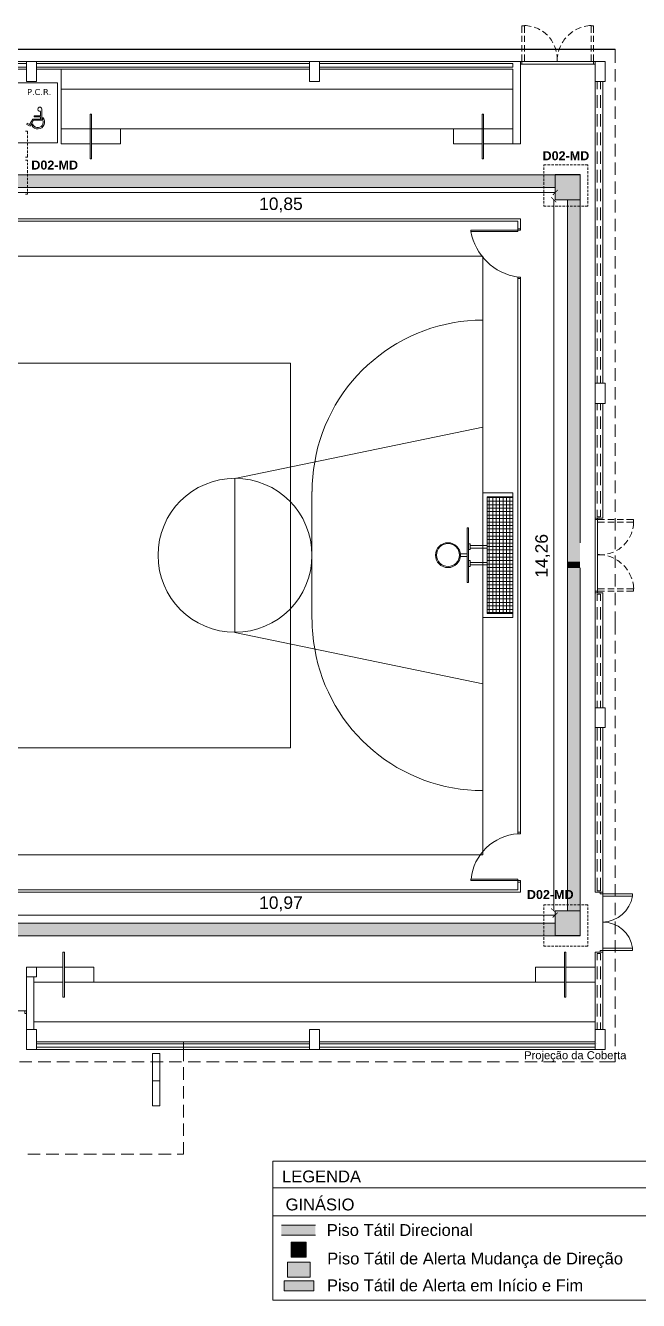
# Model space of a CAD drawing. Extents: x 3377 to 3790, y 1673 to 1846.
# Drawn here: x 3762.99 to 3774.4, y 1732.46 to 1756.17 of the extents above; entities that cross this region are included whole.
import ezdxf

# ---------------------------------------------------------------- set-up
doc = ezdxf.new("R2010")
doc.units = 0
doc.header["$LTSCALE"] = 2
for name, color, linetype in [('PDF13_0', 7, 'Continuous'), ('PDF13_COTAS', 7, 'Continuous'), ('PDF13_Text', 7, 'Continuous')]:
    doc.layers.add(name, color=color, linetype=linetype)
for name, color, linetype, true_color in [('PDF13_03-ESQUADRIA', 7, 'Continuous', 0xc6c6c6), ('PDF13_A_Piso_Tatil', 7, 'Continuous', 0xffff93), ('PDF13_Texto', 7, 'Continuous', 0x595959)]:
    doc.layers.add(name, color=color, linetype=linetype, true_color=true_color)
doc.styles.add('PDF Arial', font='arial.ttf')
doc.styles.add('PDF Arial Bold', font='arialbd.ttf')
doc.styles.add('PDF Verdana', font='verdana.ttf')

msp = doc.modelspace()

# ---------------------------------------------------------------- linework, layer by layer
msp.add_line((3748.211, 1755.73), (3773.961, 1755.73))
at = {"layer": 'PDF13_0', "color": 9, "lineweight": 0, "true_color": 0xc6c6c6}
for points in [[(3762.883, 1755.73), (3763.115, 1755.73)], [(3763.233, 1755.73), (3763.464, 1755.73)], [(3763.578, 1755.73), (3763.814, 1755.73)], [(3763.928, 1755.73), (3764.159, 1755.73)], [(3764.277, 1755.73), (3764.509, 1755.73)], [(3764.623, 1755.73), (3764.855, 1755.73)], [(3764.972, 1755.73), (3765.204, 1755.73)], [(3765.318, 1755.73), (3765.554, 1755.73)], [(3765.667, 1755.73), (3765.899, 1755.73)], [(3766.017, 1755.73), (3766.249, 1755.73)], [(3766.363, 1755.73), (3766.594, 1755.73)], [(3766.712, 1755.73), (3766.944, 1755.73)], [(3767.058, 1755.73), (3767.293, 1755.73)], [(3767.407, 1755.73), (3767.639, 1755.73)], [(3767.757, 1755.73), (3767.988, 1755.73)], [(3768.102, 1755.73), (3768.334, 1755.73)], [(3768.452, 1755.73), (3768.683, 1755.73)], [(3768.801, 1755.73), (3769.033, 1755.73)], [(3769.147, 1755.73), (3769.379, 1755.73)], [(3769.496, 1755.73), (3769.728, 1755.73)], [(3769.842, 1755.73), (3770.074, 1755.73)], [(3770.191, 1755.73), (3770.423, 1755.73)], [(3770.541, 1755.73), (3770.773, 1755.73)], [(3770.887, 1755.73), (3771.118, 1755.73)], [(3771.236, 1755.73), (3771.468, 1755.73)], [(3771.582, 1755.73), (3771.813, 1755.73)], [(3771.931, 1755.73), (3772.163, 1755.73)], [(3772.281, 1755.73), (3772.512, 1755.73)], [(3772.626, 1755.73), (3772.858, 1755.73)], [(3772.976, 1755.73), (3773.207, 1755.73)], [(3773.321, 1755.73), (3773.553, 1755.73)], [(3773.671, 1755.73), (3773.961, 1755.73), (3773.961, 1755.475)], [(3768.464, 1755.361), (3772.057, 1755.361), (3772.057, 1753.971), (3772.198, 1753.971), (3772.198, 1755.498), (3761.065, 1755.498), (3761.065, 1755.361), (3763.013, 1755.361)], [(3763.013, 1755.396), (3761.088, 1755.396), (3761.088, 1755.463), (3763.013, 1755.463)], [(3763.197, 1755.463), (3768.279, 1755.463)], [(3768.279, 1755.396), (3763.197, 1755.396)], [(3763.197, 1755.361), (3768.279, 1755.361)], [(3763.661, 1755.361), (3763.661, 1754.246), (3772.057, 1754.246)], [(3768.464, 1755.463), (3772.057, 1755.463), (3772.057, 1755.396), (3768.464, 1755.396)], [(3773.73, 1749.144), (3773.73, 1747.012), (3773.588, 1747.012), (3773.588, 1755.498)], [(3773.961, 1755.361), (3773.961, 1755.129)], [(3773.628, 1755.129), (3773.628, 1754.988)], [(3773.69, 1754.988), (3773.69, 1755.129)], [(3773.73, 1749.517), (3773.73, 1755.129)], [(3763.661, 1754.988), (3772.057, 1754.988)], [(3773.628, 1754.874), (3773.628, 1754.642)], [(3773.69, 1754.642), (3773.69, 1754.874)], [(3773.961, 1755.011), (3773.961, 1754.78)], [(3773.961, 1754.666), (3773.961, 1754.434)], [(3763.272, 1754.572), (3763.272, 1754.493), (3763.158, 1754.493), (3763.158, 1754.473), (3763.272, 1754.473), (3763.272, 1754.43), (3763.131, 1754.43), (3763.072, 1754.328), (3763.028, 1754.356), (3763.017, 1754.332), (3763.079, 1754.297), (3763.146, 1754.407), (3763.299, 1754.407), (3763.299, 1754.611)], [(3773.628, 1754.524), (3773.628, 1754.293)], [(3773.69, 1754.293), (3773.69, 1754.524)], [(3763.123, 1754.34), (3763.107, 1754.312)], [(3764.195, 1753.971), (3763.661, 1753.971), (3763.661, 1754.246), (3764.195, 1754.246)], [(3764.222, 1754.246), (3764.764, 1754.246), (3764.764, 1753.971), (3764.222, 1753.971)], [(3771.487, 1753.971), (3770.953, 1753.971), (3770.953, 1754.246), (3771.487, 1754.246)], [(3771.515, 1754.246), (3772.057, 1754.246), (3772.057, 1753.971), (3771.515, 1753.971)], [(3773.628, 1754.179), (3773.628, 1753.947)], [(3773.69, 1753.947), (3773.69, 1754.179)], [(3773.961, 1754.316), (3773.961, 1754.085)], [(3773.961, 1753.971), (3773.961, 1753.735)], [(3773.628, 1753.829), (3773.628, 1753.598)], [(3773.69, 1753.598), (3773.69, 1753.829)], [(3773.628, 1753.484), (3773.628, 1753.248)], [(3773.69, 1753.248), (3773.69, 1753.484)], [(3773.961, 1753.621), (3773.961, 1753.39)], [(3773.961, 1753.272), (3773.961, 1753.04)], [(3773.628, 1753.134), (3773.628, 1752.903)], [(3773.69, 1752.903), (3773.69, 1753.134)], [(3773.628, 1752.785), (3773.628, 1752.553)], [(3773.69, 1752.553), (3773.69, 1752.785)], [(3773.961, 1752.926), (3773.961, 1752.694)], [(3773.961, 1752.577), (3773.961, 1752.345)], [(3773.628, 1752.439), (3773.628, 1752.207)], [(3773.69, 1752.207), (3773.69, 1752.439)], [(3773.628, 1752.09), (3773.628, 1751.858)], [(3773.69, 1751.858), (3773.69, 1752.09)], [(3773.961, 1752.231), (3773.961, 1751.999)], [(3773.961, 1751.882), (3773.961, 1751.65)], [(3773.628, 1751.744), (3773.628, 1751.512)], [(3773.69, 1751.512), (3773.69, 1751.744)], [(3773.628, 1751.395), (3773.628, 1751.163)], [(3773.69, 1751.163), (3773.69, 1751.395)], [(3773.961, 1751.532), (3773.961, 1751.3)], [(3773.961, 1751.186), (3773.961, 1750.955)], [(3773.628, 1751.045), (3773.628, 1750.813)], [(3773.69, 1750.813), (3773.69, 1751.045)], [(3773.961, 1750.837), (3773.961, 1750.605)], [(3773.628, 1750.699), (3773.628, 1750.468)], [(3773.69, 1750.468), (3773.69, 1750.699)], [(3773.961, 1750.491), (3773.961, 1750.26)], [(3773.628, 1750.35), (3773.628, 1750.118)], [(3773.69, 1750.118), (3773.69, 1750.35)], [(3773.961, 1750.142), (3773.961, 1749.91)], [(3773.628, 1750.004), (3773.628, 1749.773)], [(3773.69, 1749.773), (3773.69, 1750.004)], [(3773.628, 1749.655), (3773.628, 1749.517)], [(3773.69, 1749.517), (3773.69, 1749.655)], [(3773.961, 1749.796), (3773.961, 1749.561)], [(3773.961, 1749.447), (3773.961, 1749.215)], [(3773.628, 1749.144), (3773.628, 1749.019)], [(3773.69, 1749.019), (3773.69, 1749.144)], [(3773.961, 1749.097), (3773.961, 1748.866)], [(3771.503, 1748.701), (3766.889, 1747.746), (3766.889, 1744.883), (3771.503, 1743.929)], [(3773.628, 1748.901), (3773.628, 1748.669)], [(3773.69, 1748.669), (3773.69, 1748.901)], [(3773.961, 1748.752), (3773.961, 1748.52)], [(3773.628, 1748.555), (3773.628, 1748.324)], [(3773.69, 1748.324), (3773.69, 1748.555)], [(3773.961, 1748.402), (3773.961, 1748.17)], [(3773.628, 1748.206), (3773.628, 1747.974)], [(3773.69, 1747.974), (3773.69, 1748.206)], [(3773.961, 1748.057), (3773.961, 1747.825)], [(3773.628, 1747.856), (3773.628, 1747.625)], [(3773.69, 1747.625), (3773.69, 1747.856)], [(3773.961, 1747.707), (3773.961, 1747.475)], [(3768.322, 1747.507), (3768.322, 1745.123)], [(3771.503, 1746.501), (3771.503, 1747.483), (3772.057, 1747.483), (3772.057, 1745.162), (3771.503, 1745.162), (3771.503, 1746.144)], [(3772.057, 1745.237), (3771.578, 1745.237), (3771.578, 1747.405), (3772.057, 1747.405)], [(3772.057, 1747.393), (3771.578, 1747.393)], [(3772.057, 1747.326), (3771.578, 1747.326)], [(3771.617, 1745.237), (3771.617, 1747.405)], [(3771.684, 1745.237), (3771.684, 1747.405)], [(3771.747, 1745.237), (3771.747, 1747.405)], [(3771.813, 1745.237), (3771.813, 1747.405)], [(3771.876, 1745.237), (3771.876, 1747.405)], [(3771.939, 1745.237), (3771.939, 1747.405)], [(3772.002, 1745.237), (3772.002, 1747.405)], [(3773.628, 1747.511), (3773.628, 1747.279)], [(3773.69, 1747.279), (3773.69, 1747.511)], [(3773.961, 1747.358), (3773.961, 1747.126)], [(3772.057, 1747.259), (3771.578, 1747.259)], [(3772.057, 1747.197), (3771.578, 1747.197)], [(3772.057, 1747.134), (3771.578, 1747.134)], [(3772.057, 1747.067), (3771.578, 1747.067)], [(3773.628, 1747.161), (3773.628, 1747.036), (3773.69, 1747.036), (3773.69, 1747.161)], [(3772.057, 1747), (3771.578, 1747)], [(3772.057, 1746.937), (3771.578, 1746.937)], [(3772.057, 1746.871), (3771.578, 1746.871)], [(3772.057, 1746.808), (3771.578, 1746.808)], [(3773.961, 1747.012), (3773.961, 1746.78)], [(3772.057, 1746.741), (3771.578, 1746.741)], [(3772.057, 1746.674), (3771.578, 1746.674)], [(3772.057, 1746.611), (3771.578, 1746.611)], [(3773.961, 1746.662), (3773.961, 1746.431)], [(3771.083, 1746.344), (3771.209, 1746.344)], [(3771.236, 1746.427), (3771.264, 1746.427), (3771.264, 1746.529), (3771.236, 1746.529)], [(3771.264, 1746.454), (3771.578, 1746.454), (3771.578, 1746.501), (3771.264, 1746.501)], [(3771.503, 1746.454), (3771.503, 1746.187)], [(3772.057, 1746.545), (3771.578, 1746.545)], [(3772.057, 1746.482), (3771.578, 1746.482)], [(3772.057, 1746.419), (3771.578, 1746.419)], [(3772.057, 1746.352), (3771.578, 1746.352)], [(3771.083, 1746.297), (3771.209, 1746.297)], [(3771.236, 1746.219), (3771.264, 1746.219), (3771.264, 1746.113), (3771.236, 1746.113)], [(3771.264, 1746.144), (3771.578, 1746.144), (3771.578, 1746.187), (3771.264, 1746.187)], [(3772.057, 1746.285), (3771.578, 1746.285)], [(3772.057, 1746.223), (3771.578, 1746.223)], [(3772.057, 1746.156), (3771.578, 1746.156)], [(3772.057, 1746.093), (3771.578, 1746.093)], [(3773.961, 1746.317), (3773.961, 1746.085)], [(3772.057, 1746.026), (3771.578, 1746.026)], [(3772.057, 1745.963), (3771.578, 1745.963)], [(3772.057, 1745.897), (3771.578, 1745.897)], [(3773.961, 1745.967), (3773.961, 1745.736)], [(3772.057, 1745.83), (3771.578, 1745.83)], [(3772.057, 1745.767), (3771.578, 1745.767)], [(3772.057, 1745.7), (3771.578, 1745.7)], [(3772.057, 1745.637), (3771.578, 1745.637)], [(3773.73, 1743.116), (3773.73, 1740.053), (3773.588, 1740.053), (3773.588, 1745.622), (3773.73, 1745.622), (3773.73, 1743.485)], [(3773.961, 1745.622), (3773.961, 1745.39)], [(3772.057, 1745.571), (3771.578, 1745.571)], [(3772.057, 1745.508), (3771.578, 1745.508)], [(3772.057, 1745.441), (3771.578, 1745.441)], [(3773.69, 1745.469), (3773.69, 1745.598), (3773.628, 1745.598), (3773.628, 1745.469)], [(3772.057, 1745.378), (3771.578, 1745.378)], [(3772.057, 1745.312), (3771.578, 1745.312)], [(3772.057, 1745.257), (3771.578, 1745.257)], [(3773.628, 1745.355), (3773.628, 1745.123)], [(3773.69, 1745.123), (3773.69, 1745.355)], [(3773.961, 1745.272), (3773.961, 1745.017), (3773.961, 1744.844)], [(3773.628, 1745.005), (3773.628, 1744.773)], [(3773.69, 1744.773), (3773.69, 1745.005)], [(3773.961, 1744.726), (3773.961, 1744.495)], [(3773.628, 1744.656), (3773.628, 1744.424)], [(3773.69, 1744.424), (3773.69, 1744.656)], [(3773.628, 1744.31), (3773.628, 1744.078)], [(3773.69, 1744.078), (3773.69, 1744.31)], [(3773.961, 1744.381), (3773.961, 1744.149)], [(3773.628, 1743.961), (3773.628, 1743.729)], [(3773.69, 1743.729), (3773.69, 1743.961)], [(3773.961, 1744.031), (3773.961, 1743.8)], [(3773.628, 1743.615), (3773.628, 1743.485)], [(3773.69, 1743.485), (3773.69, 1743.615)], [(3773.961, 1743.682), (3773.961, 1743.45)], [(3773.961, 1743.336), (3773.961, 1743.104)], [(3773.628, 1743.116), (3773.628, 1742.873)], [(3773.69, 1742.873), (3773.69, 1743.116)], [(3773.961, 1742.987), (3773.961, 1742.755)], [(3773.628, 1742.759), (3773.628, 1742.527)], [(3773.69, 1742.527), (3773.69, 1742.759)], [(3773.961, 1742.641), (3773.961, 1742.409)], [(3773.628, 1742.409), (3773.628, 1742.178)], [(3773.69, 1742.178), (3773.69, 1742.409)], [(3773.628, 1742.064), (3773.628, 1741.832)], [(3773.69, 1741.832), (3773.69, 1742.064)], [(3773.961, 1742.292), (3773.961, 1742.06)], [(3773.961, 1741.946), (3773.961, 1741.71)], [(3773.628, 1741.714), (3773.628, 1741.483)], [(3773.69, 1741.483), (3773.69, 1741.714)], [(3773.961, 1741.596), (3773.961, 1741.365)], [(3773.628, 1741.369), (3773.628, 1741.133)], [(3773.69, 1741.133), (3773.69, 1741.369)], [(3773.961, 1741.247), (3773.961, 1741.015)], [(3773.628, 1741.019), (3773.628, 1740.787)], [(3773.69, 1740.787), (3773.69, 1741.019)], [(3773.961, 1740.901), (3773.961, 1740.67)], [(3773.628, 1740.67), (3773.628, 1740.438)], [(3773.69, 1740.438), (3773.69, 1740.67)], [(3773.961, 1740.552), (3773.961, 1740.32)], [(3773.628, 1740.324), (3773.628, 1740.081), (3773.69, 1740.081), (3773.69, 1740.324)], [(3773.961, 1740.206), (3773.961, 1739.975)], [(3773.73, 1740.026), (3773.683, 1740.026)], [(3773.73, 1739.016), (3773.73, 1739.979)], [(3773.961, 1739.857), (3773.961, 1739.625)], [(3773.961, 1739.507), (3773.961, 1739.276)], [(3773.961, 1739.162), (3773.961, 1738.93)], [(3768.464, 1737.273), (3773.588, 1737.273), (3773.588, 1738.942), (3773.73, 1738.942), (3773.73, 1737.504)], [(3773.69, 1738.789), (3773.69, 1738.914), (3773.628, 1738.914), (3773.628, 1738.789)], [(3773.73, 1738.942), (3773.73, 1738.969), (3773.683, 1738.969), (3773.683, 1738.942)], [(3773.73, 1738.969), (3773.683, 1738.969)], [(3773.961, 1738.812), (3773.961, 1738.58)], [(3773.588, 1737.273), (3773.588, 1737.131), (3770.003, 1737.131), (3763.013, 1737.131), (3763.013, 1738.663)], [(3763.036, 1738.663), (3763.15, 1738.663), (3763.692, 1738.663)], [(3763.723, 1738.663), (3764.265, 1738.663), (3764.265, 1738.384), (3763.723, 1738.384)], [(3773.019, 1738.663), (3772.477, 1738.663), (3772.477, 1738.384), (3773.019, 1738.384)], [(3773.046, 1738.384), (3773.588, 1738.384), (3773.588, 1738.663), (3773.046, 1738.663)], [(3773.628, 1738.671), (3773.628, 1738.439)], [(3773.69, 1738.439), (3773.69, 1738.671)], [(3763.692, 1738.384), (3763.15, 1738.384), (3763.15, 1738.478), (3763.15, 1737.504), (3763.15, 1737.76)], [(3763.15, 1738.223), (3763.15, 1738.478)], [(3764.265, 1738.384), (3772.477, 1738.384)], [(3773.628, 1738.325), (3773.628, 1738.093)], [(3773.69, 1738.093), (3773.69, 1738.325)], [(3773.961, 1738.467), (3773.961, 1738.235)], [(3763.15, 1737.874), (3763.15, 1738.105)], [(3773.961, 1738.117), (3773.961, 1737.885)], [(3773.628, 1737.976), (3773.628, 1737.744)], [(3773.69, 1737.744), (3773.69, 1737.976)], [(3773.588, 1737.642), (3763.15, 1737.642)], [(3773.628, 1737.63), (3773.628, 1737.504)], [(3773.69, 1737.504), (3773.69, 1737.63)], [(3773.961, 1737.771), (3773.961, 1737.54)], [(3773.961, 1737.422), (3773.961, 1737.19)], [(3768.279, 1737.273), (3763.197, 1737.273), (3763.464, 1737.273)], [(3768.279, 1737.233), (3763.197, 1737.233)], [(3768.279, 1737.171), (3763.197, 1737.171)], [(3763.814, 1737.273), (3763.578, 1737.273)], [(3764.159, 1737.273), (3763.928, 1737.273)], [(3764.509, 1737.273), (3764.277, 1737.273)], [(3764.855, 1737.273), (3764.623, 1737.273)], [(3765.204, 1737.273), (3764.972, 1737.273)], [(3765.554, 1737.273), (3765.318, 1737.273)], [(3765.934, 1736.911), (3765.934, 1737.131), (3765.934, 1737.273), (3765.667, 1737.273)], [(3773.588, 1737.233), (3768.464, 1737.233)], [(3773.588, 1737.171), (3768.464, 1737.171)], [(3773.612, 1737.249), (3773.612, 1737.249)], [(3763.115, 1736.9), (3762.883, 1736.9)], [(3763.464, 1736.9), (3763.233, 1736.9)], [(3763.814, 1736.9), (3763.578, 1736.9)], [(3764.159, 1736.9), (3763.928, 1736.9)], [(3764.509, 1736.9), (3764.277, 1736.9)], [(3764.855, 1736.9), (3764.623, 1736.9)], [(3765.204, 1736.9), (3764.972, 1736.9)], [(3765.554, 1736.9), (3765.318, 1736.9)], [(3765.495, 1736.546), (3765.495, 1737.057), (3765.357, 1737.057), (3765.357, 1736.546)], [(3765.899, 1736.9), (3765.667, 1736.9)], [(3766.249, 1736.9), (3766.017, 1736.9)], [(3766.594, 1736.9), (3766.363, 1736.9)], [(3766.944, 1736.9), (3766.712, 1736.9)], [(3767.293, 1736.9), (3767.058, 1736.9)], [(3767.639, 1736.9), (3767.407, 1736.9)], [(3767.988, 1736.9), (3767.757, 1736.9)], [(3768.334, 1736.9), (3768.102, 1736.9)], [(3768.683, 1736.9), (3768.452, 1736.9)], [(3769.033, 1736.9), (3768.801, 1736.9)], [(3769.379, 1736.9), (3769.147, 1736.9)], [(3769.728, 1736.9), (3769.496, 1736.9)], [(3770.074, 1736.9), (3769.842, 1736.9)], [(3770.423, 1736.9), (3770.191, 1736.9)], [(3770.773, 1736.9), (3770.541, 1736.9)], [(3771.118, 1736.9), (3770.887, 1736.9)], [(3771.468, 1736.9), (3771.236, 1736.9)], [(3771.813, 1736.9), (3771.582, 1736.9)], [(3772.163, 1736.9), (3771.931, 1736.9)], [(3772.512, 1736.9), (3772.281, 1736.9)], [(3772.858, 1736.9), (3772.626, 1736.9)], [(3773.207, 1736.9), (3772.976, 1736.9)], [(3773.553, 1736.9), (3773.321, 1736.9)], [(3773.961, 1737.072), (3773.961, 1736.9), (3773.671, 1736.9)], [(3765.934, 1736.562), (3765.934, 1736.798)], [(3765.934, 1736.216), (3765.934, 1736.448)], [(3765.934, 1735.867), (3765.934, 1736.099)], [(3765.934, 1735.521), (3765.934, 1735.753)], [(3765.817, 1735.184), (3765.934, 1735.184), (3765.934, 1735.403)], [(3763.036, 1735.184), (3763.268, 1735.184)], [(3763.382, 1735.184), (3763.614, 1735.184)], [(3763.731, 1735.184), (3763.963, 1735.184)], [(3764.077, 1735.184), (3764.313, 1735.184)], [(3764.426, 1735.184), (3764.658, 1735.184)], [(3764.776, 1735.184), (3765.008, 1735.184)], [(3765.122, 1735.184), (3765.353, 1735.184)], [(3765.471, 1735.184), (3765.703, 1735.184)]]:
    msp.add_lwpolyline(points, dxfattribs=at)
for points in [[(3763.013, 1755.498), (3763.197, 1755.498), (3763.197, 1755.129), (3763.013, 1755.129)], [(3768.279, 1755.498), (3768.464, 1755.498), (3768.464, 1755.129), (3768.279, 1755.129)], [(3773.588, 1755.498), (3773.773, 1755.498), (3773.773, 1755.129), (3773.588, 1755.129)], [(3773.588, 1755.498), (3773.773, 1755.498), (3773.773, 1755.129), (3773.588, 1755.129)], [(3762.848, 1755.106), (3762.848, 1753.99), (3763.59, 1753.99), (3763.59, 1755.106)], [(3764.195, 1753.692), (3764.222, 1753.692), (3764.222, 1754.524), (3764.195, 1754.524)], [(3771.487, 1753.692), (3771.515, 1753.692), (3771.515, 1754.524), (3771.487, 1754.524)], [(3772.846, 1752.93), (3773.31, 1752.93), (3773.31, 1753.39), (3772.846, 1753.39)], [(3772.198, 1752.392), (3772.198, 1752.577), (3748.585, 1752.577), (3748.585, 1752.53), (3772.151, 1752.53), (3772.151, 1752.392)], [(3772.151, 1752.365), (3771.279, 1752.365), (3771.279, 1752.337), (3772.151, 1752.337)], [(3772.198, 1752.365), (3772.151, 1752.365), (3772.151, 1752.392), (3772.198, 1752.392)], [(3749.232, 1751.882), (3749.232, 1740.748), (3771.503, 1740.748), (3771.503, 1751.882)], [(3772.198, 1751.465), (3772.151, 1751.465), (3772.151, 1751.493), (3772.198, 1751.493)], [(3772.198, 1741.168), (3772.151, 1741.168), (3772.151, 1751.465), (3772.198, 1751.465)], [(3752.814, 1747.962), (3752.814, 1749.894), (3767.922, 1749.894), (3767.922, 1747.962), (3767.922, 1744.671), (3767.922, 1742.739), (3752.814, 1742.739), (3752.814, 1744.671)], [(3773.588, 1749.517), (3773.773, 1749.517), (3773.773, 1749.144), (3773.588, 1749.144)], [(3771.236, 1745.81), (3771.236, 1746.831), (3771.209, 1746.831), (3771.209, 1745.81)], [(3773.588, 1743.485), (3773.773, 1743.485), (3773.773, 1743.116), (3773.588, 1743.116)], [(3772.198, 1741.168), (3772.151, 1741.168), (3772.151, 1741.141), (3772.198, 1741.141)], [(3772.198, 1740.242), (3772.198, 1740.053), (3748.585, 1740.053), (3748.585, 1740.1), (3772.151, 1740.1), (3772.151, 1740.242)], [(3772.151, 1740.269), (3771.279, 1740.269), (3771.279, 1740.297), (3772.151, 1740.297)], [(3772.198, 1740.269), (3772.151, 1740.269), (3772.151, 1740.242), (3772.198, 1740.242)], [(3773.683, 1740.053), (3773.683, 1740.026), (3773.73, 1740.026), (3773.73, 1740.053)], [(3774.283, 1740.026), (3773.73, 1740.026), (3773.73, 1739.979), (3774.283, 1739.979)], [(3772.846, 1739.248), (3773.31, 1739.248), (3773.31, 1739.708), (3772.846, 1739.708)], [(3774.283, 1739.016), (3774.283, 1738.969), (3773.73, 1738.969), (3773.73, 1739.016)], [(3763.692, 1738.105), (3763.692, 1738.942), (3763.723, 1738.942), (3763.723, 1738.105)], [(3773.046, 1738.942), (3773.019, 1738.942), (3773.019, 1738.105), (3773.046, 1738.105)], [(3763.197, 1738.663), (3763.197, 1738.478), (3763.013, 1738.478), (3763.013, 1738.663)], [(3763.013, 1737.504), (3763.197, 1737.504), (3763.197, 1737.131), (3763.013, 1737.131)], [(3768.279, 1737.504), (3768.464, 1737.504), (3768.464, 1737.131), (3768.279, 1737.131)], [(3773.588, 1737.504), (3773.773, 1737.504), (3773.773, 1737.131), (3773.588, 1737.131)], [(3773.588, 1737.504), (3773.773, 1737.504), (3773.773, 1737.131), (3773.588, 1737.131)], [(3765.357, 1736.546), (3765.495, 1736.546), (3765.495, 1736.083), (3765.357, 1736.083)], [(3767.938, 1733.266), (3768.217, 1733.266), (3768.217, 1733.544), (3767.938, 1733.544)], [(3767.868, 1732.893), (3768.288, 1732.893), (3768.288, 1733.175), (3767.868, 1733.175)], [(3768.355, 1732.641), (3768.355, 1732.826), (3767.805, 1732.826), (3767.805, 1732.641)]]:
    msp.add_lwpolyline(points, close=True, dxfattribs=at)
for points in [[(3763.11, 1754.314, 1.151276), (3763.315, 1754.462), (3763.315, 1754.415)], [(3771.505, 1750.692, 0.364765), (3768.373, 1748.053, 0.043285), (3768.326, 1747.505)], [(3768.326, 1745.121, 0.042662), (3768.373, 1744.58, 0.364765), (3771.505, 1741.942)], [(3774.285, 1739.019, 0.370402), (3773.729, 1739.499, 0.36395), (3774.284, 1739.983)]]:
    msp.add_lwpolyline(points, format="xyb", dxfattribs=at)
msp.add_lwpolyline([(3766.891, 1744.887, 1), (3766.891, 1747.75, 1)], format="xyb", close=True, dxfattribs=at)
at = {"layer": 'PDF13_0', "lineweight": 0}
for points in [[(3777.096, 1732.466), (3767.597, 1732.466), (3767.597, 1735.052), (3777.096, 1735.052), (3777.096, 1732.462)], [(3767.597, 1734.558), (3777.096, 1734.558)], [(3767.597, 1734.035), (3777.096, 1734.035)]]:
    msp.add_lwpolyline(points, dxfattribs=at)
at = {"layer": 'PDF13_0', "color": 9, "lineweight": 0, "true_color": 0xc6c6c6}
for centre, radius in [((3770.851, 1746.321), 0.231), ((3770.853, 1746.323), 0.214)]:
    msp.add_circle(centre, radius, dxfattribs=at)
for centre, radius, start, end in [((3763.262, 1754.613), 0.0373, 360, 289.4733), ((3763.223, 1754.373), 0.1, 198.3087, 25.8398), ((3772.302, 1752.52), 1.039, 190.1459, 261.7108), ((3772.22, 1740.2), 0.944, 94.0979, 174.0454)]:
    msp.add_arc(centre, radius, start, end, dxfattribs=at)
at = {"layer": 'PDF13_0', "transparency": 33554559}
for points in [[(3772.87, 1752.891), (3772.768, 1752.973), (3772.775, 1752.981)], [(3772.862, 1752.879), (3772.87, 1752.891), (3772.768, 1752.973)], [(3772.795, 1753.024), (3772.807, 1753.013), (3772.889, 1753.115)], [(3772.807, 1753.013), (3772.889, 1753.115), (3772.897, 1753.107)], [(3772.775, 1739.759), (3772.768, 1739.747), (3772.87, 1739.664)], [(3772.768, 1739.747), (3772.87, 1739.664), (3772.862, 1739.656)], [(3772.795, 1739.59), (3772.807, 1739.578), (3772.889, 1739.68)], [(3772.807, 1739.578), (3772.889, 1739.68), (3772.897, 1739.672)]]:
    msp.add_solid(points, dxfattribs=at)
at = {"layer": 'PDF13_03-ESQUADRIA', "lineweight": 0}
for points in [[(3772.273, 1756.036), (3772.273, 1756.166), (3772.226, 1756.166), (3772.226, 1756.036)], [(3773.514, 1756.036), (3773.514, 1756.166), (3773.561, 1756.166), (3773.561, 1756.036)], [(3772.226, 1755.978), (3772.226, 1755.864)], [(3772.273, 1755.864), (3772.273, 1755.978)], [(3773.514, 1755.864), (3773.514, 1755.978)], [(3773.561, 1755.978), (3773.561, 1755.864)], [(3772.226, 1755.805), (3772.226, 1755.687)], [(3772.226, 1755.632), (3772.226, 1755.498), (3772.273, 1755.498), (3772.273, 1755.632)], [(3772.273, 1755.687), (3772.273, 1755.805)], [(3773.514, 1755.687), (3773.514, 1755.805)], [(3773.561, 1755.632), (3773.561, 1755.498), (3773.514, 1755.498), (3773.514, 1755.632)], [(3773.561, 1755.805), (3773.561, 1755.687)], [(3773.561, 1755.498), (3773.561, 1755.451), (3772.198, 1755.451)], [(3772.226, 1755.498), (3772.226, 1755.451)], [(3773.537, 1755.498), (3772.273, 1755.498)], [(3773.635, 1745.649), (3773.588, 1745.649), (3773.588, 1747.012)], [(3773.635, 1746.984), (3773.588, 1746.984)], [(3773.765, 1746.984), (3773.635, 1746.984), (3773.635, 1746.937), (3773.765, 1746.937)], [(3773.635, 1745.673), (3773.635, 1746.937)], [(3773.942, 1746.984), (3773.824, 1746.984)], [(3773.824, 1746.937), (3773.942, 1746.937)], [(3774.115, 1746.984), (3773.997, 1746.984)], [(3773.997, 1746.937), (3774.115, 1746.937)], [(3774.174, 1746.937), (3774.303, 1746.937), (3774.303, 1746.984), (3774.174, 1746.984)], [(3773.765, 1745.649), (3773.635, 1745.649), (3773.635, 1745.692), (3773.765, 1745.692)], [(3773.824, 1745.692), (3773.942, 1745.692)], [(3773.942, 1745.649), (3773.824, 1745.649)], [(3773.997, 1745.692), (3774.115, 1745.692)], [(3774.115, 1745.649), (3773.997, 1745.649)], [(3774.174, 1745.692), (3774.303, 1745.692), (3774.303, 1745.649), (3774.174, 1745.649)], [(3761.646, 1737.799), (3761.646, 1737.846), (3763.013, 1737.846)]]:
    msp.add_lwpolyline(points, dxfattribs=at)
for points in [[(3772.198, 1755.451), (3772.226, 1755.451), (3772.226, 1755.498), (3772.198, 1755.498)], [(3773.561, 1755.451), (3773.588, 1755.451), (3773.588, 1755.498), (3773.561, 1755.498)], [(3773.588, 1747.012), (3773.588, 1746.984), (3773.635, 1746.984), (3773.635, 1747.012)], [(3773.588, 1745.649), (3773.588, 1745.622), (3773.635, 1745.622), (3773.635, 1745.649)], [(3763.013, 1737.846), (3762.985, 1737.846), (3762.985, 1737.799), (3763.013, 1737.799)]]:
    msp.add_lwpolyline(points, close=True, dxfattribs=at)
for centre, radius, start, end in [((3772.263, 1755.551), 0.618, 77.2017, 89.106), ((3772.263, 1755.551), 0.618, 61.0902, 71.8362), ((3772.263, 1755.551), 0.619, 44.978, 55.7174), ((3773.547, 1755.504), 0.666, 123.9584, 133.9352), ((3773.547, 1755.505), 0.665, 108.9924, 118.9715), ((3773.547, 1755.504), 0.666, 92.681, 104.0062), ((3772.263, 1755.551), 0.619, 28.867, 39.6055), ((3773.547, 1755.504), 0.666, 138.9233, 148.8959), ((3772.263, 1755.551), 0.618, 12.7546, 23.4947), ((3772.263, 1755.551), 0.619, 355.4847, 7.3828), ((3773.547, 1755.504), 0.666, 168.8486, 180.1712), ((3773.547, 1755.504), 0.666, 153.8872, 163.8591), ((3773.685, 1746.947), 0.619, 347.2009, 359.1046), ((3773.685, 1746.947), 0.619, 314.9781, 325.7171), ((3773.685, 1746.947), 0.619, 331.0895, 341.8341), ((3773.685, 1746.947), 0.619, 265.4846, 277.3828), ((3773.641, 1745.667), 0.666, 78.8489, 90.1703), ((3773.685, 1746.947), 0.619, 282.7552, 293.4942), ((3773.685, 1746.947), 0.619, 298.8666, 309.6057), ((3773.641, 1745.667), 0.666, 63.8855, 73.8611), ((3773.641, 1745.667), 0.666, 48.9221, 58.8977), ((3773.641, 1745.667), 0.666, 33.9588, 43.9343), ((3773.641, 1745.667), 0.666, 18.9954, 28.9709), ((3773.641, 1745.667), 0.666, 2.6806, 14.0076)]:
    msp.add_arc(centre, radius, start, end, dxfattribs=at)
at = {"layer": 'PDF13_A_Piso_Tatil', "lineweight": 0}
for points in [[(3762.781, 1753.39), (3773.31, 1753.39)], [(3758.257, 1753.158), (3772.846, 1753.158)], [(3773.31, 1752.973), (3773.31, 1746.549)], [(3773.078, 1752.93), (3773.078, 1746.199)], [(3773.078, 1746.38), (3773.078, 1739.708)], [(3773.31, 1746.085), (3773.31, 1739.244), (3762.663, 1739.244)], [(3772.846, 1739.476), (3758.767, 1739.476)], [(3767.754, 1733.863), (3768.386, 1733.863)], [(3767.754, 1733.678), (3768.386, 1733.678)]]:
    msp.add_lwpolyline(points, dxfattribs=at)
for points in [[(3772.846, 1752.93), (3773.31, 1752.93), (3773.31, 1753.397), (3772.846, 1753.397)], [(3772.846, 1739.244), (3773.31, 1739.244), (3773.31, 1739.708), (3772.846, 1739.708)], [(3767.938, 1733.266), (3768.217, 1733.266), (3768.217, 1733.544), (3767.938, 1733.544)]]:
    msp.add_lwpolyline(points, close=True, dxfattribs=at)
at = {"layer": 'PDF13_A_Piso_Tatil', "transparency": 33554559}
for points in [[(3772.846, 1753.39), (3762.781, 1753.39), (3772.846, 1753.158)], [(3762.781, 1753.39), (3772.846, 1753.158), (3762.781, 1753.158)], [(3773.31, 1753.39), (3772.846, 1753.39), (3773.31, 1752.93)], [(3772.846, 1753.39), (3773.31, 1752.93), (3772.846, 1752.93)], [(3773.31, 1752.93), (3773.078, 1752.93), (3773.31, 1746.549)], [(3773.078, 1752.93), (3773.31, 1746.549), (3773.078, 1746.549)], [(3773.31, 1746.549), (3773.078, 1746.549), (3773.31, 1746.199)], [(3773.078, 1746.549), (3773.31, 1746.199), (3773.078, 1746.199)], [(3773.31, 1746.199), (3773.078, 1746.199), (3773.31, 1746.085)], [(3773.078, 1746.199), (3773.31, 1746.085), (3773.078, 1746.085)], [(3773.31, 1746.085), (3773.078, 1746.085), (3773.31, 1739.708)], [(3773.078, 1746.085), (3773.31, 1739.708), (3773.078, 1739.708)], [(3773.31, 1739.708), (3772.846, 1739.708), (3773.31, 1739.476)], [(3772.846, 1739.708), (3773.31, 1739.476), (3772.846, 1739.476)], [(3772.846, 1739.476), (3762.663, 1739.476), (3772.846, 1739.334)], [(3762.663, 1739.476), (3772.846, 1739.334), (3762.663, 1739.334)], [(3773.31, 1739.476), (3772.846, 1739.476), (3773.31, 1739.334)], [(3772.846, 1739.476), (3773.31, 1739.334), (3772.846, 1739.334)], [(3772.846, 1739.334), (3762.663, 1739.334), (3772.846, 1739.248)], [(3762.663, 1739.334), (3772.846, 1739.248), (3762.663, 1739.248)], [(3772.846, 1739.248), (3762.663, 1739.248), (3772.846, 1739.244)], [(3762.663, 1739.248), (3772.846, 1739.244), (3762.663, 1739.244)], [(3773.31, 1739.334), (3772.846, 1739.334), (3773.31, 1739.248)], [(3772.846, 1739.334), (3773.31, 1739.248), (3772.846, 1739.248)], [(3768.386, 1733.863), (3767.754, 1733.863), (3768.386, 1733.678)], [(3767.754, 1733.863), (3768.386, 1733.678), (3767.754, 1733.678)], [(3768.217, 1733.544), (3767.938, 1733.544), (3768.217, 1733.266)], [(3767.938, 1733.544), (3768.217, 1733.266), (3767.938, 1733.266)], [(3768.288, 1733.175), (3767.868, 1733.175), (3768.288, 1732.893)], [(3767.868, 1733.175), (3768.288, 1732.893), (3767.868, 1732.893)], [(3768.355, 1732.826), (3767.805, 1732.826), (3768.355, 1732.641)], [(3767.805, 1732.826), (3768.355, 1732.641), (3767.805, 1732.641)]]:
    msp.add_solid(points, dxfattribs=at)
at = {"layer": 'PDF13_COTAS', "lineweight": 0}
for points in [[(3762.781, 1753.064), (3772.846, 1753.064)], [(3772.819, 1752.93), (3772.819, 1739.708)], [(3772.846, 1739.629), (3762.663, 1739.629)]]:
    msp.add_lwpolyline(points, dxfattribs=at)
at = {"layer": 'PDF13_Texto', "lineweight": 0}
for points in [[(3762.997, 1754.202), (3763.032, 1754.202), (3763.032, 1754.147)], [(3763.032, 1754.124), (3763.032, 1754.077)], [(3763.032, 1754.053), (3763.032, 1754.01)], [(3763.032, 1753.986), (3763.032, 1753.939)], [(3763.032, 1753.778), (3763.032, 1753.723), (3762.997, 1753.723)], [(3763.032, 1753.916), (3763.032, 1753.869)], [(3763.032, 1753.845), (3763.032, 1753.798)], [(3762.997, 1753.664), (3763.032, 1753.664), (3763.032, 1753.641)], [(3763.032, 1753.617), (3763.032, 1753.57)], [(3763.032, 1753.547), (3763.032, 1753.503)], [(3763.032, 1753.48), (3763.032, 1753.433)], [(3772.634, 1753.554), (3772.634, 1753.582), (3772.681, 1753.582)], [(3772.634, 1753.488), (3772.634, 1753.531)], [(3772.634, 1753.417), (3772.634, 1753.464)], [(3772.705, 1753.582), (3772.752, 1753.582)], [(3772.775, 1753.582), (3772.823, 1753.582)], [(3772.846, 1753.582), (3772.893, 1753.582)], [(3772.913, 1753.582), (3772.96, 1753.582)], [(3772.984, 1753.582), (3773.031, 1753.582)], [(3773.054, 1753.582), (3773.101, 1753.582)], [(3773.125, 1753.582), (3773.168, 1753.582)], [(3773.192, 1753.582), (3773.239, 1753.582)], [(3773.262, 1753.582), (3773.31, 1753.582)], [(3773.333, 1753.582), (3773.38, 1753.582)], [(3773.4, 1753.582), (3773.451, 1753.582), (3773.451, 1753.554)], [(3773.451, 1753.531), (3773.451, 1753.488)], [(3773.451, 1753.464), (3773.451, 1753.417)], [(3763.032, 1753.409), (3763.032, 1753.362)], [(3763.032, 1753.338), (3763.032, 1753.291)], [(3763.032, 1753.272), (3763.032, 1753.225)], [(3772.634, 1753.346), (3772.634, 1753.393)], [(3772.634, 1753.276), (3772.634, 1753.323)], [(3772.634, 1753.209), (3772.634, 1753.256)], [(3773.451, 1753.393), (3773.451, 1753.346)], [(3773.451, 1753.323), (3773.451, 1753.276)], [(3773.451, 1753.256), (3773.451, 1753.209)], [(3763.032, 1753.06), (3763.032, 1753.036), (3762.997, 1753.036)], [(3763.032, 1753.201), (3763.032, 1753.154)], [(3763.032, 1753.13), (3763.032, 1753.083)], [(3772.634, 1753.138), (3772.634, 1753.185)], [(3772.634, 1753.068), (3772.634, 1753.115)], [(3772.634, 1753.001), (3772.634, 1753.044)], [(3772.634, 1752.93), (3772.634, 1752.977)], [(3773.451, 1753.185), (3773.451, 1753.138)], [(3773.451, 1753.115), (3773.451, 1753.068)], [(3773.451, 1753.044), (3773.451, 1753.001)], [(3773.451, 1752.977), (3773.451, 1752.93)], [(3772.634, 1752.859), (3772.634, 1752.907)], [(3772.681, 1752.812), (3772.634, 1752.812), (3772.634, 1752.836)], [(3772.752, 1752.812), (3772.705, 1752.812)], [(3772.823, 1752.812), (3772.775, 1752.812)], [(3772.893, 1752.812), (3772.846, 1752.812)], [(3772.96, 1752.812), (3772.913, 1752.812)], [(3773.031, 1752.812), (3772.984, 1752.812)], [(3773.101, 1752.812), (3773.054, 1752.812)], [(3773.168, 1752.812), (3773.125, 1752.812)], [(3773.239, 1752.812), (3773.192, 1752.812)], [(3773.31, 1752.812), (3773.262, 1752.812)], [(3773.38, 1752.812), (3773.333, 1752.812)], [(3773.451, 1752.836), (3773.451, 1752.812), (3773.4, 1752.812)], [(3773.451, 1752.907), (3773.451, 1752.859)], [(3772.634, 1739.794), (3772.634, 1739.821), (3772.681, 1739.821)], [(3772.634, 1739.727), (3772.634, 1739.77)], [(3772.634, 1739.656), (3772.634, 1739.704)], [(3772.705, 1739.821), (3772.752, 1739.821)], [(3772.775, 1739.821), (3772.823, 1739.821)], [(3772.846, 1739.821), (3772.893, 1739.821)], [(3772.913, 1739.821), (3772.96, 1739.821)], [(3772.984, 1739.821), (3773.031, 1739.821)], [(3773.054, 1739.821), (3773.101, 1739.821)], [(3773.125, 1739.821), (3773.168, 1739.821)], [(3773.192, 1739.821), (3773.239, 1739.821)], [(3773.262, 1739.821), (3773.31, 1739.821)], [(3773.333, 1739.821), (3773.38, 1739.821)], [(3773.4, 1739.821), (3773.451, 1739.821), (3773.451, 1739.794)], [(3773.451, 1739.77), (3773.451, 1739.727)], [(3773.451, 1739.704), (3773.451, 1739.656)], [(3772.634, 1739.586), (3772.634, 1739.633)], [(3772.634, 1739.519), (3772.634, 1739.562)], [(3772.634, 1739.448), (3772.634, 1739.495)], [(3773.451, 1739.633), (3773.451, 1739.586)], [(3773.451, 1739.562), (3773.451, 1739.519)], [(3773.451, 1739.495), (3773.451, 1739.448)], [(3772.634, 1739.378), (3772.634, 1739.425)], [(3772.634, 1739.307), (3772.634, 1739.354)], [(3772.634, 1739.24), (3772.634, 1739.283)], [(3773.451, 1739.425), (3773.451, 1739.378)], [(3773.451, 1739.354), (3773.451, 1739.307)], [(3773.451, 1739.283), (3773.451, 1739.24)], [(3772.634, 1739.17), (3772.634, 1739.217)], [(3772.634, 1739.099), (3772.634, 1739.146)], [(3772.681, 1739.052), (3772.634, 1739.052), (3772.634, 1739.075)], [(3772.752, 1739.052), (3772.705, 1739.052)], [(3772.823, 1739.052), (3772.775, 1739.052)], [(3772.893, 1739.052), (3772.846, 1739.052)], [(3772.96, 1739.052), (3772.913, 1739.052)], [(3773.031, 1739.052), (3772.984, 1739.052)], [(3773.101, 1739.052), (3773.054, 1739.052)], [(3773.168, 1739.052), (3773.125, 1739.052)], [(3773.239, 1739.052), (3773.192, 1739.052)], [(3773.31, 1739.052), (3773.262, 1739.052)], [(3773.38, 1739.052), (3773.333, 1739.052)], [(3773.451, 1739.075), (3773.451, 1739.052), (3773.4, 1739.052)], [(3773.451, 1739.217), (3773.451, 1739.17)], [(3773.451, 1739.146), (3773.451, 1739.099)]]:
    msp.add_lwpolyline(points, dxfattribs=at)

# ---------------------------------------------------------------- texts
at = {"layer": 'PDF13_Text', "color": 9, "true_color": 0xc6c6c6, "attachment_point": 7}
for s, insert, char_height, style in [('P.C.R.', (3763.024, 1754.876), 0.1113, 'PDF Verdana'), ('Projeção da Coberta', (3772.269, 1736.903), 0.14842, 'PDF Arial')]:
    msp.add_mtext(s, dxfattribs=dict(at, insert=insert, char_height=char_height, style=style))
at = {"layer": 'PDF13_Text', "color": 251, "true_color": 0x595959, "char_height": 0.167, "attachment_point": 7, "style": 'PDF Arial Bold'}
for insert in [(3772.611, 1753.662), (3763.103, 1753.489), (3772.32, 1739.925)]:
    msp.add_mtext('D02-MD', dxfattribs=dict(at, insert=insert))
at = {"layer": 'PDF13_Text', "attachment_point": 7, "style": 'PDF Arial'}
for s, insert, char_height in [('10,85', (3767.34, 1752.696), 0.2319), ('10,97', (3767.34, 1739.701), 0.2319), ('LEGENDA', (3767.766, 1734.656), 0.22), ('GINÁSIO', (3767.832, 1734.134), 0.22), ('Piso Tátil Direcional', (3768.598, 1733.659), 0.22003), ('Piso Tátil de Alerta Mudança de Direção', (3768.606, 1733.065), 0.22003), ('Piso Tátil de Alerta em Início e Fim', (3768.602, 1732.63), 0.22003)]:
    msp.add_mtext(s, dxfattribs=dict(at, insert=insert, char_height=char_height))
at = {"layer": 'PDF13_Text', "insert": (3772.751, 1745.904), "char_height": 0.2319, "attachment_point": 7, "rotation": 90, "style": 'PDF Arial'}
msp.add_mtext('14,26', dxfattribs=at)

doc.saveas('drawing.dxf')
